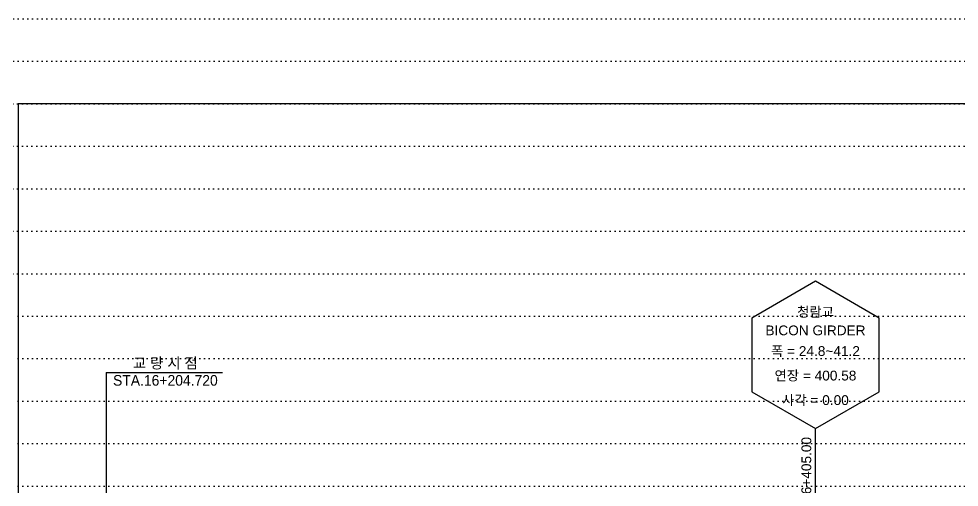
# Model space of a CAD drawing. Header units: millimetres. Extents: x -1499 to 6658, y -12483 to -6008.
# Drawn here: x 5436.4 to 5701.9, y -11165.4 to -11033.1 of the extents above; entities that cross this region are included whole.
import ezdxf
from ezdxf.enums import TextEntityAlignment as Align

# ---------------------------------------------------------------- set-up
doc = ezdxf.new("R2010")
doc.units = ezdxf.units.MM
doc.linetypes.add('A-DOTLN01H', pattern=[0.125, 0, -0.125])
doc.layers.add('_와꾸', color=7, linetype='Continuous', plot=False)
for name, color, linetype in [('CR-GRID', 56, 'A-DOTLN01H'), ('CR-LEAL', 1, 'Continuous'), ('CS-DIML', 1, 'Continuous'), ('CS-TEXT', 3, 'Continuous'), ('구조물인출선', 1, 'Continuous'), ('신규구조물', 4, 'Continuous')]:
    doc.layers.add(name, color=color, linetype=linetype)
doc.styles.add('ST1', font='Dotum.TTF')
doc.styles.get("Standard").update_dxf_attribs({"font": 'arial.ttf'})

msp = doc.modelspace()

# ---------------------------------------------------------------- linework, layer by layer
at = {"layer": '_와꾸', "color": 7, "true_color": 0xffffff}
msp.add_lwpolyline([(5436.16, -11573.06), (6236.16, -11573.06), (6236.16, -11057.06), (5436.16, -11057.06)], close=True, dxfattribs=at)
at = {"layer": 'CR-GRID', "color": 6, "linetype": 'A-DOTLN01H', "ltscale": 10}
for p, q in [((1436.16, -11033.06), (6636.16, -11033.06)), ((696.16, -11093.06), (6636.16, -11093.06))]:
    msp.add_line(p, q, dxfattribs=at)
at = {"layer": 'CR-GRID', "linetype": 'A-DOTLN01H', "ltscale": 10}
for p, q in [((1436.16, -11045.06), (6636.16, -11045.06)), ((696.16, -11057.06), (6636.16, -11057.06)), ((696.16, -11069.06), (6636.16, -11069.06)), ((696.16, -11081.06), (6636.16, -11081.06)), ((696.16, -11105.06), (6636.16, -11105.06)), ((5436.16, -11117.06), (6636.16, -11117.06)), ((5436.16, -11129.06), (6636.16, -11129.06)), ((5436.16, -11141.06), (6636.16, -11141.06)), ((5436.16, -11153.06), (6636.16, -11153.06)), ((5436.16, -11165.06), (6636.16, -11165.06))]:
    msp.add_line(p, q, dxfattribs=at)
at = {"layer": 'CR-LEAL'}
msp.add_line((5461.07, -11133.01), (5461.07, -11171.54), dxfattribs=at)
msp.add_line((5461.07, -11133.01), (5461.07, -11171.54), dxfattribs=at)
at = {"layer": 'CS-DIML'}
msp.add_line((5461.07, -11133.01), (5493.87, -11133), dxfattribs=at)
msp.add_line((5461.07, -11133.01), (5493.87, -11133), dxfattribs=at)
at = {"layer": '구조물인출선'}
for p, q in [((5661.35, -11107.21), (5643.35, -11117.6)), ((5679.35, -11117.6), (5661.35, -11107.21)), ((5643.35, -11117.6), (5643.35, -11138.39)), ((5679.35, -11138.39), (5679.35, -11117.6)), ((5643.35, -11138.39), (5661.35, -11148.78)), ((5661.35, -11148.78), (5679.35, -11138.39))]:
    msp.add_line(p, q, dxfattribs=at)
at = {"layer": '신규구조물'}
msp.add_line((5661.35, -11189.58), (5661.35, -11148.78), dxfattribs=at)

# ---------------------------------------------------------------- texts
at = {"layer": 'CS-TEXT', "style": 'ST1'}
for s, p in [('교 량 시 점', (5477.75, -11131.82)), ('교 량 시 점', (5477.75, -11131.82)), ('STA.16+204.720', (5477.75, -11136.69))]:
    msp.add_text(s, height=3, rotation=359.9994, dxfattribs=at).set_placement(p, align=Align.CENTER)
at = {"layer": '구조물인출선'}
for s, p in [('청람교', (5661.35, -11117.21)), ('BICON GIRDER', (5661.35, -11122.45)), ('폭 = 24.8~41.2', (5661.35, -11128.29)), ('연장 = 400.58', (5661.35, -11135.22)), ('사각 = 0.00', (5661.35, -11142.15))]:
    msp.add_text(s, height=2.76, dxfattribs=at).set_placement(p, align=Align.CENTER)
at = {"layer": '신규구조물'}
msp.add_text('STA.16+405.00', height=2.76, rotation=90, dxfattribs=at).set_placement((5660.15, -11151.18), align=Align.RIGHT)

doc.saveas('drawing.dxf')
